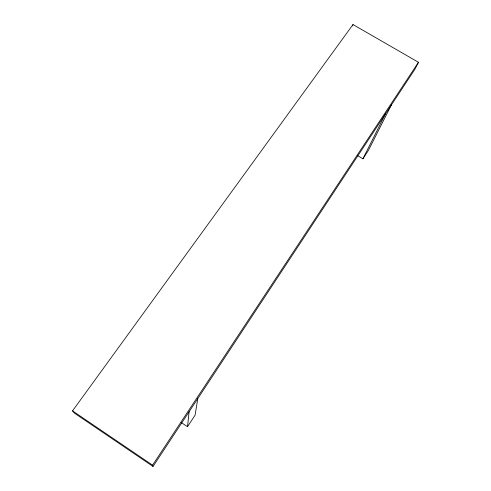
<?xml version="1.0" encoding="UTF-8"?>
<svg xmlns="http://www.w3.org/2000/svg" width="491" height="491" viewBox="0 0 491 491"><rect width="100%" height="100%" fill="white"/><g stroke="black" fill="none" stroke-linecap="round" stroke-linejoin="round"><path stroke-width="0.74" d="M181.13 422.463L187.513 426.716L189.121 411.71M197.805 398.539L195.111 415.11L187.513 426.716M352.501 25.968L352.998 24.55L418.467 62.302L414.692 69.599L153.026 466.45L74.577 413.226L72.533 410.881L352.998 24.55M357.681 155.672L362.91 158.802L385.41 114.004M391.413 104.902L368.391 150.424L362.91 158.802M153.026 466.45L152.554 465.155L418.467 62.302M72.533 410.881L152.554 465.155"/></g></svg>
